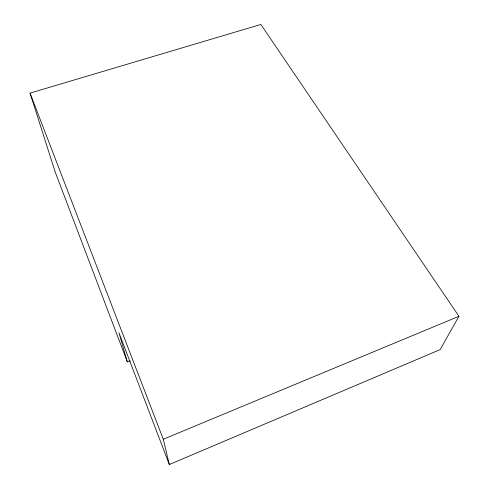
<?xml version="1.0" encoding="UTF-8"?>
<svg xmlns="http://www.w3.org/2000/svg" width="489" height="489" viewBox="0 0 489 489"><rect width="100%" height="100%" fill="white"/><g stroke="black" fill="none" stroke-linecap="round" stroke-linejoin="round"><path stroke-width="0.73" d="M127.329 361.872L55.318 172.311L30.043 93.124L260.851 24.45L458.957 316.285L440.161 349.592L169.316 464.55L118.992 332.856L127.329 361.872L130.172 360.772M169.316 464.55L163.283 439.25L458.957 316.285M30.043 93.124L163.283 439.25"/></g></svg>
